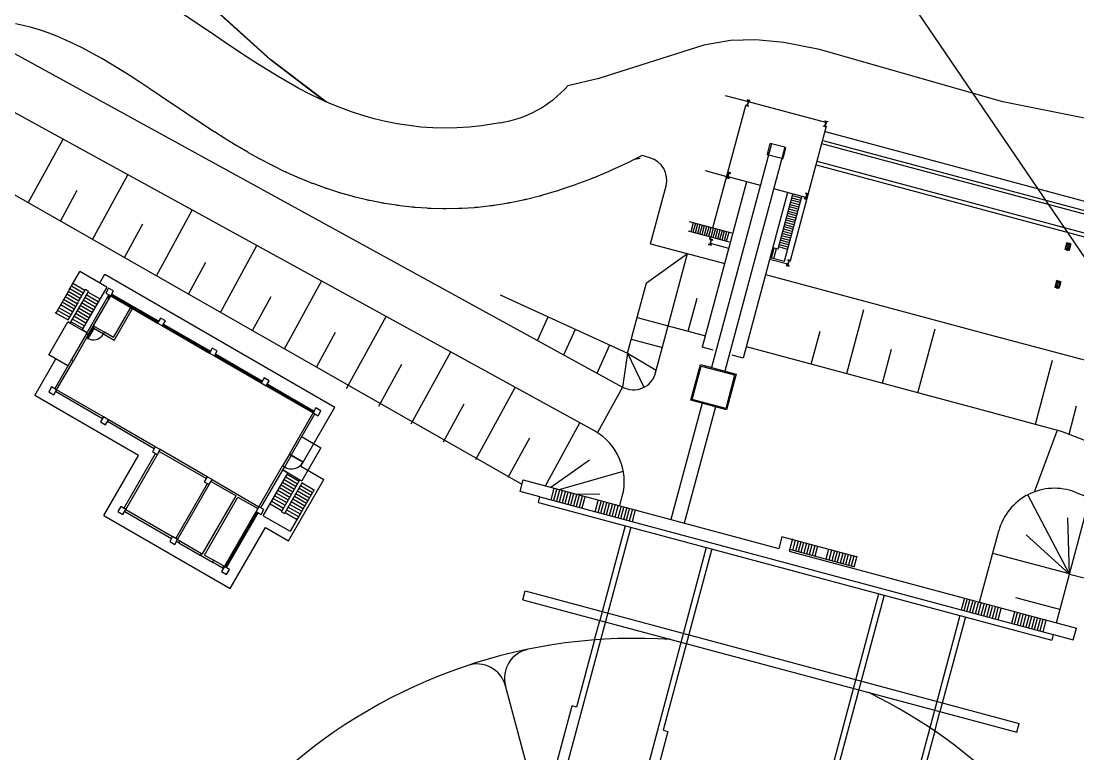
# Model space of a CAD drawing. Header units: millimetres. Extents: x 0 to 42050, y 0 to 29700.
# Drawn here: x 33505 to 34265, y 27804 to 28331 of the extents above; entities that cross this region are included whole.
import ezdxf

# ---------------------------------------------------------------- set-up
doc = ezdxf.new("R2010")
doc.units = ezdxf.units.MM
doc.header["$LTSCALE"] = 50
doc.layers.add('CHAVE', color=8, linetype='Continuous', transparency=0.4)
doc.layers.add('TDM', color=2, linetype='Continuous')
doc.styles.add('TR100', font='simplex.shx')
doc.dimstyles.new('SEG-S-1', dxfattribs={"dimscale": 50, "dimtxt": 2.5, "dimasz": 2.5, "dimexe": 1.5, "dimexo": 1.5, "dimgap": 1, "dimtad": 1, "dimdec": 0, "dimtxsty": 'TR100', "dimcen": 2.5, "dimclrd": 256, "dimclre": 256, "dimclrt": 3, "dimadec": 0, "dimazin": 0, "dimtfac": 1, "dimtdec": 0, "dimtmove": 0, "dimatfit": 3, "dimfxl": 0, "dimarcsym": 0})

# ---------------------------------------------------------------- blocks, each defined once
blk = doc.blocks.new('A$C348914f2')
at = {"layer": 'CHAVE'}
for p, q in [((-7920.56, -869.49), (-7928.14, -864.48)), ((-8089.3, -870.89), (-7612.59, -1132.22)), ((-7912.98, -874.57), (-7920.56, -869.49)), ((-7905.41, -879.68), (-7912.98, -874.57)), ((-7632.72, -1163.7), (-8156.85, -876.38)), ((-7897.84, -884.79), (-7905.41, -879.68)), ((-7890.3, -889.86), (-7897.84, -884.79)), ((-7882.78, -894.84), (-7890.3, -889.86)), ((-7875.29, -899.71), (-7882.78, -894.84)), ((-7867.83, -904.42), (-7875.29, -899.71)), ((-7860.42, -908.95), (-7867.83, -904.42)), ((-7853.02, -913.27), (-7860.42, -908.95)), ((-7845.61, -917.38), (-7853.02, -913.27)), ((-7838.17, -921.26), (-7845.61, -917.38)), ((-7830.66, -924.91), (-7838.17, -921.26)), ((-7823.07, -928.31), (-7830.66, -924.91)), ((-7538.59, -922.49), (-7522.14, -926.89)), ((-7466.11, -941.9), (-7521.84, -926.97)), ((-7684.76, -1202.26), (-8156.42, -933.56)), ((-7815.36, -931.45), (-7823.07, -928.31)), ((-7807.51, -934.33), (-7815.36, -931.45)), ((-7799.5, -936.92), (-7807.51, -934.33)), ((-7547.39, -1017.73), (-7523.79, -929.67)), ((-7791.35, -939.22), (-7799.5, -936.92)), ((-7783.06, -941.21), (-7791.35, -939.22)), ((-7774.66, -942.88), (-7783.06, -941.21)), ((-7766.17, -944.21), (-7774.66, -942.88)), ((-7700.6, -942.19), (-7714.06, -944.34)), ((-7757.6, -945.19), (-7766.17, -944.21)), ((-7748.99, -945.81), (-7757.6, -945.19)), ((-7740.33, -946.05), (-7748.99, -945.81)), ((-7731.65, -945.89), (-7740.33, -946.05)), ((-7722.91, -945.33), (-7731.65, -945.89)), ((-7714.06, -944.34), (-7722.91, -945.33)), ((-7491.5, -1041.26), (-7465.76, -945.21)), ((-7466.63, -948.44), (-6914.97, -1096.26)), ((-8040.25, -999.74), (-8015.2, -954.03)), ((-7505.22, -957.2), (-7548.37, -1118.24)), ((-7507.57, -962.77), (-7506.07, -957.15)), ((-7505.27, -957.36), (-7506.07, -957.15)), ((-7495.62, -959.78), (-7505.22, -957.2)), ((-6888.08, -1112.9), (-7468.99, -957.24)), ((-7468.34, -954.84), (-6869.35, -1115.34)), ((-7495.62, -959.78), (-7538.77, -1120.81)), ((-7508.21, -965.15), (-7507.57, -962.77)), ((-7507.41, -965.37), (-7508.21, -965.15)), ((-7497.81, -967.94), (-7507.41, -965.37)), ((-7497, -968.15), (-7496.37, -965.77)), ((-7496.37, -965.77), (-7494.86, -960.15)), ((-7495.66, -959.94), (-7494.86, -960.15)), ((-7497.81, -967.94), (-7497, -968.15)), ((-7473.06, -972.45), (-6874.07, -1132.95)), ((-6891.51, -1125.7), (-7472.42, -970.05)), ((-7994.17, -1025.99), (-7968.7, -979.52)), ((-7553.06, -976.51), (-7536.61, -980.92)), ((-7513.25, -987.18), (-7536.31, -981)), ((-7523.14, -984.53), (-7555.04, -1103.57)), ((-8017.21, -1012.86), (-8005.02, -990.62)), ((-7493.75, -992.4), (-7525.65, -1111.44)), ((-7480.59, -995.93), (-7503.65, -989.75)), ((-7500.4, -1032.87), (-7489.84, -993.45)), ((-7495.93, -1041.79), (-7483.44, -995.17)), ((-7484.19, -997.98), (-7490.59, -996.26)), ((-7483.76, -996.37), (-7490.16, -994.66)), ((-7485.91, -1004.38), (-7492.31, -1002.66)), ((-7485.48, -1002.78), (-7491.88, -1001.06)), ((-7485.05, -1001.18), (-7491.45, -999.46)), ((-7484.62, -999.58), (-7491.02, -997.86)), ((-7948.09, -1052.24), (-7922.19, -1005.01)), ((-7488.05, -1012.38), (-7494.45, -1010.67)), ((-7487.62, -1010.78), (-7494.03, -1009.07)), ((-7487.19, -1009.18), (-7493.6, -1007.46)), ((-7486.76, -1007.58), (-7493.17, -1005.86)), ((-7486.34, -1005.98), (-7492.74, -1004.26)), ((-7971.13, -1039.12), (-7957.88, -1014.95)), ((-7564.52, -1013.13), (-7534.08, -1021.29)), ((-7563.12, -1020.37), (-7561.4, -1013.97)), ((-7561.52, -1020.8), (-7559.8, -1014.4)), ((-7559.92, -1021.23), (-7558.2, -1014.83)), ((-7558.31, -1021.66), (-7556.6, -1015.26)), ((-7556.71, -1022.09), (-7555, -1015.69)), ((-7555.11, -1022.52), (-7553.4, -1016.12)), ((-7553.51, -1022.95), (-7551.8, -1016.54)), ((-7551.91, -1023.38), (-7550.2, -1016.97)), ((-7550.31, -1023.8), (-7548.6, -1017.4)), ((-7548.71, -1024.23), (-7546.99, -1017.83)), ((-7547.11, -1024.66), (-7545.39, -1018.26)), ((-7545.51, -1025.09), (-7543.79, -1018.69)), ((-7543.91, -1025.52), (-7542.19, -1019.12)), ((-7490.2, -1020.39), (-7496.6, -1018.67)), ((-7489.77, -1018.78), (-7496.17, -1017.07)), ((-7489.34, -1017.18), (-7495.74, -1015.47)), ((-7488.91, -1015.58), (-7495.31, -1013.87)), ((-7488.48, -1013.98), (-7494.88, -1012.27)), ((-7565.11, -1019.84), (-7535.8, -1027.69)), ((-7549.53, -1025.71), (-7549.1, -1024.13)), ((-7542.31, -1025.95), (-7540.59, -1019.55)), ((-7540.71, -1026.38), (-7538.99, -1019.98)), ((-7539.11, -1026.81), (-7537.39, -1020.4)), ((-7537.51, -1027.24), (-7535.79, -1020.83)), ((-7492.34, -1028.39), (-7498.74, -1026.67)), ((-7491.91, -1026.79), (-7498.31, -1025.07)), ((-7491.48, -1025.19), (-7497.89, -1023.47)), ((-7491.05, -1023.59), (-7497.46, -1021.87)), ((-7490.62, -1021.99), (-7497.03, -1020.27)), ((-7902, -1078.5), (-7875.69, -1030.51)), ((-7592.26, -1029.11), (-7538.93, -1043.4)), ((-7536.01, -1032.55), (-7549.18, -1029.02)), ((-7505.13, -1039.32), (-7503.2, -1032.12)), ((-7504.32, -1031.82), (-7500.4, -1032.87)), ((-7503.53, -1039.75), (-7501.6, -1032.55)), ((-7493.63, -1033.19), (-7500.03, -1031.48)), ((-7493.2, -1031.59), (-7499.6, -1029.87)), ((-7492.77, -1029.99), (-7499.17, -1028.27)), ((-7292.77, -1028.45), (-7294.07, -1033.31)), ((-7293.56, -1033.02), (-7294.07, -1033.31)), ((-7291.04, -1034.12), (-7294.07, -1033.31)), ((-7292.47, -1028.96), (-7293.56, -1033.02)), ((-7291.33, -1033.61), (-7293.56, -1033.02)), ((-7293.02, -1032.62), (-7293.05, -1032.72)), ((-7291.63, -1033.11), (-7293.05, -1032.72)), ((-7292.44, -1032.78), (-7293.02, -1032.62)), ((-7289.74, -1029.26), (-7292.77, -1028.45)), ((-7292.47, -1028.96), (-7292.77, -1028.45)), ((-7291.35, -1029.22), (-7292.72, -1034.32)), ((-7290.25, -1029.56), (-7292.47, -1028.96)), ((-7291.55, -1029.85), (-7292.32, -1032.71)), ((-7291.49, -1029.87), (-7292.26, -1032.73)), ((-7292.18, -1029.47), (-7292.21, -1029.57)), ((-7291.62, -1029.73), (-7292.21, -1029.57)), ((-7292.19, -1032.85), (-7291.6, -1033)), ((-7290.75, -1029.85), (-7292.18, -1029.47)), ((-7291.6, -1033), (-7291.63, -1033.11)), ((-7291.37, -1029.79), (-7290.78, -1029.95)), ((-7290.25, -1029.56), (-7291.33, -1033.61)), ((-7291.04, -1034.12), (-7291.33, -1033.61)), ((-7289.74, -1029.26), (-7291.04, -1034.12)), ((-7290.75, -1029.85), (-7290.78, -1029.95)), ((-7289.74, -1029.26), (-7290.25, -1029.56)), ((-7595.29, -1057.25), (-7565.64, -1036.24)), ((-7579.55, -1088.13), (-7565.64, -1036.24)), ((-7493.45, -1043.95), (-7506.62, -1040.42)), ((-7506.25, -1039.02), (-7495.93, -1041.79)), ((-8011.1, -1062.83), (-8003.18, -1049.1)), ((-7983.8, -1060.29), (-8003.18, -1049.1)), ((-7925.04, -1065.37), (-7912.51, -1042.5)), ((-7988.83, -1057.39), (-7985.14, -1051)), ((-7985.14, -1051), (-7819.52, -1146.62)), ((-7855.92, -1104.75), (-7829.19, -1056)), ((-7608.84, -1107.81), (-7595.29, -1057.25)), ((-7509.54, -1051.28), (-7348.65, -1094.39)), ((-7300.06, -1055.67), (-7301.36, -1060.52)), ((-7299.76, -1056.17), (-7300.85, -1060.23)), ((-7297.03, -1056.48), (-7300.06, -1055.67)), ((-7299.76, -1056.17), (-7300.06, -1055.67)), ((-7298.64, -1056.43), (-7300.01, -1061.53)), ((-7297.54, -1056.77), (-7299.76, -1056.17)), ((-7298.84, -1057.06), (-7299.61, -1059.92)), ((-7298.78, -1057.08), (-7299.55, -1059.94)), ((-7299.47, -1056.68), (-7299.5, -1056.78)), ((-7298.91, -1056.94), (-7299.5, -1056.78)), ((-7298.05, -1057.06), (-7299.47, -1056.68)), ((-7298.66, -1057.01), (-7298.07, -1057.16)), ((-7297.54, -1056.77), (-7298.63, -1060.83)), ((-7297.03, -1056.48), (-7298.33, -1061.33)), ((-7298.05, -1057.06), (-7298.07, -1057.16)), ((-7297.03, -1056.48), (-7297.54, -1056.77)), ((-8011.32, -1063.21), (-8020.45, -1079.02)), ((-8002.89, -1068.49), (-8011.5, -1063.52)), ((-8001.77, -1066.56), (-8010.39, -1061.59)), ((-7996.97, -1063.21), (-8010.27, -1086.24)), ((-8000.66, -1064.62), (-8009.27, -1059.65)), ((-7999.54, -1062.68), (-8008.15, -1057.71)), ((-8004.16, -1070.69), (-7999.12, -1061.96)), ((-7983.8, -1060.29), (-8001.49, -1090.93)), ((-7996.97, -1063.21), (-7999.12, -1061.96)), ((-7988.77, -1068.9), (-7997.38, -1063.92)), ((-7982.44, -1061.07), (-7984.51, -1064.66)), ((-7984.51, -1064.66), (-7980.92, -1066.73)), ((-7978.85, -1063.14), (-7982.44, -1061.07)), ((-7980.92, -1066.73), (-7978.85, -1063.14)), ((-7300.85, -1060.23), (-7301.36, -1060.52)), ((-7298.33, -1061.33), (-7301.36, -1060.52)), ((-7298.63, -1060.83), (-7300.85, -1060.23)), ((-7300.32, -1059.84), (-7300.34, -1059.94)), ((-7298.92, -1060.32), (-7300.34, -1059.94)), ((-7299.73, -1059.99), (-7300.32, -1059.84)), ((-7299.48, -1060.06), (-7298.89, -1060.22)), ((-7298.89, -1060.22), (-7298.92, -1060.32)), ((-7298.33, -1061.33), (-7298.63, -1060.83)), ((-8007.37, -1076.24), (-8015.98, -1071.27)), ((-8006.25, -1074.31), (-8014.86, -1069.34)), ((-8005.13, -1072.37), (-8013.74, -1067.4)), ((-8004.01, -1070.43), (-8012.62, -1065.46)), ((-8004.38, -1071.07), (-8011.84, -1083.99)), ((-7993.25, -1076.65), (-8001.86, -1071.68)), ((-7992.13, -1074.71), (-8000.74, -1069.74)), ((-7991.01, -1072.77), (-7999.62, -1067.8)), ((-7989.89, -1070.83), (-7998.5, -1065.86)), ((-7998.44, -1093.93), (-7982.29, -1065.94)), ((-7997.08, -1094.72), (-7980.92, -1066.73)), ((-7982.16, -1068.88), (-7983.53, -1068.1)), ((-7981.6, -1066.34), (-7982.85, -1068.49)), ((-7980.92, -1066.73), (-7947.19, -1086.2)), ((-7980.61, -1066.19), (-7946.88, -1085.67)), ((-7980.45, -1065.91), (-7946.72, -1085.38)), ((-7980.13, -1065.37), (-7946.41, -1084.84)), ((-7878.96, -1091.62), (-7865.46, -1067)), ((-7700.64, -1065.83), (-7608.84, -1107.81)), ((-7565.15, -1091.98), (-7558.79, -1068.26)), ((-8011.84, -1083.99), (-8020.81, -1078.82)), ((-8010.72, -1082.06), (-8019.33, -1077.09)), ((-8009.6, -1080.12), (-8018.22, -1075.15)), ((-8008.49, -1078.18), (-8017.1, -1073.21)), ((-7997.72, -1084.4), (-8006.33, -1079.43)), ((-7996.6, -1082.46), (-8005.21, -1077.49)), ((-7995.48, -1080.52), (-8004.1, -1075.55)), ((-7994.37, -1078.58), (-8002.98, -1073.61)), ((-7979, -1096.55), (-7966.57, -1075.02)), ((-7978.42, -1098.7), (-7965.21, -1075.8)), ((-7451.02, -1122.56), (-7438.69, -1076.54)), ((-8025.38, -1109.09), (-8011.7, -1085.41)), ((-8011.84, -1083.99), (-8011.48, -1084.2)), ((-8010.27, -1086.24), (-8011.7, -1085.41)), ((-7998.07, -1093.29), (-8010.27, -1086.24)), ((-8001.08, -1090.21), (-8009.69, -1085.24)), ((-7999.96, -1088.27), (-8008.57, -1083.3)), ((-7998.84, -1086.33), (-8007.45, -1081.36)), ((-7945.12, -1082.62), (-7947.19, -1086.2)), ((-7947.19, -1086.2), (-7943.61, -1088.27)), ((-7941.54, -1084.69), (-7945.12, -1082.62)), ((-7943.61, -1088.27), (-7941.54, -1084.69)), ((-7943.3, -1087.74), (-7909.57, -1107.21)), ((-7943.13, -1087.45), (-7909.4, -1106.92)), ((-7942.82, -1086.91), (-7909.09, -1106.38)), ((-7811.09, -1133.29), (-7782.69, -1081.49)), ((-7673.79, -1098.67), (-7666.01, -1081.66)), ((-7601.96, -1082.12), (-7579.55, -1088.13)), ((-7998.57, -1094.15), (-8009.09, -1112.37)), ((-7997.08, -1094.72), (-8007.85, -1113.38)), ((-8001.49, -1090.93), (-7997.9, -1093)), ((-7998.44, -1093.93), (-7998.57, -1094.15)), ((-7997.08, -1094.72), (-7998.44, -1093.93)), ((-7997.56, -1097.21), (-7993.42, -1090.04)), ((-7993.2, -1090.16), (-7997.35, -1097.34)), ((-7993.42, -1090.04), (-7994.14, -1089.62)), ((-7993.42, -1090.04), (-7992.63, -1088.67)), ((-7993.42, -1090.04), (-7993.2, -1090.16)), ((-7992.63, -1088.67), (-7993.35, -1088.26)), ((-7986.24, -1094.18), (-7993.2, -1090.16)), ((-7992.63, -1088.67), (-7985.46, -1092.82)), ((-7986.24, -1094.18), (-7985.46, -1092.82)), ((-7978.42, -1098.7), (-7986.24, -1094.18)), ((-7979, -1096.55), (-7985.46, -1092.82)), ((-7943.61, -1088.27), (-7909.88, -1107.75)), ((-7832.88, -1117.88), (-7819.1, -1092.74)), ((-7654.78, -1109.09), (-7646.35, -1090.66)), ((-7588.62, -1121.97), (-7579.55, -1088.13)), ((-7579.55, -1088.13), (-7552.84, -1095.28)), ((-7476.63, -1115.7), (-7470.28, -1091.98)), ((-7399.8, -1136.29), (-7387.47, -1090.27)), ((-7348.65, -1094.39), (-7018.36, -1182.89)), ((-7997.35, -1097.34), (-7997.56, -1097.21)), ((-7630.84, -1122.21), (-7621.59, -1101.98)), ((-7606.15, -1097.77), (-7583.74, -1103.78)), ((-8011.74, -1116.97), (-8025.38, -1109.09)), ((-7907.81, -1104.16), (-7909.88, -1107.75)), ((-7909.88, -1107.75), (-7906.29, -1109.82)), ((-7904.22, -1106.23), (-7907.81, -1104.16)), ((-7906.29, -1109.82), (-7904.22, -1106.23)), ((-7906.29, -1109.82), (-7872.56, -1129.29)), ((-7905.98, -1109.28), (-7872.25, -1128.75)), ((-7905.82, -1108.99), (-7872.09, -1128.46)), ((-7905.5, -1108.45), (-7871.78, -1127.93)), ((-7764.58, -1158.78), (-7736.19, -1106.98)), ((-7608.84, -1107.81), (-7612.59, -1132.22)), ((-7608.84, -1107.81), (-7588.14, -1120.21)), ((-7608.84, -1107.81), (-7597.07, -1132.43)), ((-7547.11, -1105.7), (-7555.04, -1103.57)), ((-7525.65, -1111.44), (-7533.59, -1109.32)), ((-7523.45, -1103.16), (-7362.52, -1146.28)), ((-7425.41, -1129.43), (-7418.85, -1104.94)), ((-8035.6, -1138.4), (-8020.35, -1111.99)), ((-8021.23, -1133.4), (-8009.21, -1112.59)), ((-8019.87, -1134.19), (-8007.85, -1113.38)), ((-8009.21, -1112.59), (-8009.09, -1112.37)), ((-8007.85, -1113.38), (-8009.21, -1112.59)), ((-7787.84, -1146.03), (-7771.29, -1115.84)), ((-7563.24, -1141.7), (-7556.37, -1116.09)), ((-7562.22, -1141.12), (-7555.79, -1117.11)), ((-7556.37, -1116.09), (-7530.76, -1122.96)), ((-7555.79, -1117.11), (-7531.78, -1123.54)), ((-7315.18, -1158.96), (-7302.85, -1112.94)), ((-7870.49, -1125.7), (-7872.56, -1129.29)), ((-7866.91, -1127.77), (-7870.49, -1125.7)), ((-7531.78, -1123.54), (-7538.21, -1147.55)), ((-7530.76, -1122.96), (-7537.62, -1148.57)), ((-8023.45, -1132.11), (-8025.52, -1135.7)), ((-8019.87, -1134.19), (-8023.45, -1132.11)), ((-7872.56, -1129.29), (-7868.98, -1131.36)), ((-7868.98, -1131.36), (-7866.91, -1127.77)), ((-7868.98, -1131.36), (-7835.25, -1150.83)), ((-7868.67, -1130.82), (-7834.94, -1150.29)), ((-7868.5, -1130.54), (-7834.77, -1150.01)), ((-7868.19, -1130), (-7834.46, -1149.47)), ((-7718.08, -1184.27), (-7689.69, -1132.47)), ((-7612.59, -1132.22), (-7630.51, -1164.91)), ((-7960.97, -1181.49), (-8035.6, -1138.4)), ((-8025.52, -1135.7), (-8021.94, -1137.77)), ((-8021.94, -1137.77), (-8019.87, -1134.19)), ((-7986.93, -1155.02), (-8020.65, -1135.55)), ((-7986.14, -1153.66), (-8019.87, -1134.19)), ((-7538.21, -1147.55), (-7562.22, -1141.12)), ((-7844.04, -1189.1), (-7819.52, -1146.62)), ((-7833.18, -1147.24), (-7835.25, -1150.83)), ((-7829.59, -1149.32), (-7833.18, -1147.24)), ((-7741.33, -1171.53), (-7726.36, -1144.21)), ((-7555.23, -1143.85), (-7577.65, -1227.5)), ((-7545.63, -1146.42), (-7568.04, -1230.07)), ((-7537.62, -1148.57), (-7563.24, -1141.7)), ((-7362.52, -1146.28), (-7296.63, -1163.93)), ((-7291.03, -1166.11), (-7285.55, -1145.65)), ((-7986.14, -1153.66), (-7988.21, -1157.25)), ((-7982.55, -1155.73), (-7986.14, -1153.66)), ((-7984.62, -1159.32), (-7982.55, -1155.73)), ((-7948.82, -1175.2), (-7982.55, -1155.73)), ((-7852.32, -1180.4), (-7835.25, -1150.83)), ((-7850.95, -1181.18), (-7833.89, -1151.62)), ((-7835.25, -1150.83), (-7831.66, -1152.9)), ((-7831.66, -1152.9), (-7829.59, -1149.32)), ((-7988.21, -1157.25), (-7984.62, -1159.32)), ((-7949.61, -1176.56), (-7983.34, -1157.09)), ((-7668.03, -1203.28), (-7643.19, -1157.97)), ((-7315.96, -1207.62), (-7299.52, -1163.76)), ((-7296.63, -1163.93), (-7040.07, -1263.9)), ((-7843.19, -1168.14), (-7829.56, -1176.01)), ((-7694.83, -1197.02), (-7679.32, -1168.73)), ((-7948.82, -1175.2), (-7950.89, -1178.79)), ((-7950.89, -1178.79), (-7947.31, -1180.86)), ((-7945.23, -1177.27), (-7948.82, -1175.2)), ((-7947.31, -1180.86), (-7945.23, -1177.27)), ((-7912.29, -1198.11), (-7946.02, -1178.64)), ((-7911.51, -1196.74), (-7945.23, -1177.27)), ((-7829.56, -1176.01), (-7843.23, -1199.69)), ((-7985.83, -1224.54), (-7960.97, -1181.49)), ((-7971.46, -1219.54), (-7948.67, -1180.07)), ((-7970.09, -1220.33), (-7947.31, -1180.86)), ((-7852.32, -1180.4), (-7857.29, -1189.01)), ((-7851.08, -1181.4), (-7855.93, -1189.8)), ((-7850.95, -1181.18), (-7852.32, -1180.4)), ((-7850.95, -1181.18), (-7851.08, -1181.4)), ((-7851.08, -1181.4), (-7842.47, -1186.37)), ((-7842.34, -1186.16), (-7850.95, -1181.18)), ((-7842.47, -1186.37), (-7842.34, -1186.16)), ((-7663.99, -1204.36), (-7636.29, -1184.65)), ((-7874.19, -1218.29), (-7857.29, -1189.01)), ((-7872.83, -1219.07), (-7855.93, -1189.8)), ((-7871.13, -1224.82), (-7853.44, -1194.17)), ((-7855.93, -1189.8), (-7857.29, -1189.01)), ((-7853.44, -1194.17), (-7857.03, -1192.1)), ((-7856.86, -1191.82), (-7844.67, -1198.86)), ((-7844.04, -1189.1), (-7827.47, -1198.67)), ((-7658.15, -1205.93), (-7611.86, -1192.72)), ((-7934.14, -1241.08), (-7911.35, -1201.62)), ((-7911.51, -1196.74), (-7913.58, -1200.33)), ((-7913.58, -1200.33), (-7909.99, -1202.4)), ((-7907.92, -1198.82), (-7911.51, -1196.74)), ((-7909.99, -1202.4), (-7907.92, -1198.82)), ((-7908.71, -1200.18), (-7890.7, -1210.58)), ((-7907.92, -1198.82), (-7874.19, -1218.29)), ((-7857.96, -1221.89), (-7844.67, -1198.86)), ((-7857.21, -1200.7), (-7848.6, -1205.68)), ((-7856.09, -1198.77), (-7847.48, -1203.74)), ((-7854.98, -1196.83), (-7846.36, -1201.8)), ((-7853.86, -1194.89), (-7845.25, -1199.86)), ((-7853.02, -1242.93), (-7827.47, -1198.67)), ((-7850.56, -1214.03), (-7843.09, -1201.11)), ((-7844.67, -1198.86), (-7843.23, -1199.69)), ((-7843.09, -1201.11), (-7843.45, -1200.9)), ((-7843.09, -1201.11), (-7834.12, -1206.29)), ((-7686.15, -1207.44), (-7683.9, -1199.03)), ((-7683.9, -1199.03), (-7499.93, -1248.33)), ((-7932.78, -1241.87), (-7909.99, -1202.4)), ((-7861.69, -1208.45), (-7853.08, -1213.43)), ((-7860.57, -1206.52), (-7851.96, -1211.49)), ((-7859.45, -1204.58), (-7850.84, -1209.55)), ((-7858.33, -1202.64), (-7849.72, -1207.61)), ((-7847.57, -1208.86), (-7838.96, -1213.83)), ((-7846.45, -1206.92), (-7837.84, -1211.89)), ((-7845.33, -1204.98), (-7836.72, -1209.95)), ((-7844.21, -1203.04), (-7835.6, -1208.02)), ((-7843.61, -1221.89), (-7834.48, -1206.08)), ((-7671.97, -1211.23), (-7686.15, -1207.44)), ((-7661.94, -1204.91), (-7664.19, -1213.32)), ((-7660, -1205.86), (-7662.14, -1213.87)), ((-7657.95, -1206.41), (-7660.09, -1214.42)), ((-7655.9, -1206.96), (-7658.04, -1214.97)), ((-7653.85, -1207.51), (-7656, -1215.51)), ((-7651.8, -1208.06), (-7653.95, -1216.06)), ((-7649.75, -1208.61), (-7651.9, -1216.61)), ((-7647.7, -1209.16), (-7649.85, -1217.16)), ((-7645.42, -1209.34), (-7628.79, -1209.07)), ((-7286.55, -1207.88), (-7071.37, -1291.72)), ((-7914.77, -1252.27), (-7890.7, -1210.58)), ((-7913.4, -1253.06), (-7889.33, -1211.36)), ((-7889.33, -1211.36), (-7874.98, -1219.65)), ((-7866.16, -1216.2), (-7857.55, -1221.18)), ((-7865.04, -1214.27), (-7856.43, -1219.24)), ((-7863.92, -1212.33), (-7855.31, -1217.3)), ((-7862.81, -1210.39), (-7854.19, -1215.36)), ((-7850.77, -1214.41), (-7855.81, -1223.14)), ((-7852.04, -1216.61), (-7843.43, -1221.58)), ((-7850.92, -1214.67), (-7842.31, -1219.64)), ((-7849.8, -1212.73), (-7841.19, -1217.7)), ((-7848.69, -1210.79), (-7840.07, -1215.77)), ((-7673.04, -1215.24), (-7671.97, -1211.23)), ((-7673.04, -1215.24), (-7303.44, -1314.27)), ((-7671.97, -1211.23), (-7302.37, -1310.27)), ((-7645.66, -1209.71), (-7647.8, -1217.71)), ((-7643.61, -1210.26), (-7645.75, -1218.26)), ((-7641.56, -1210.81), (-7643.7, -1218.81)), ((-7639.51, -1211.35), (-7641.65, -1219.36)), ((-7632.1, -1221.92), (-7629.95, -1213.91)), ((-7630.05, -1222.47), (-7627.9, -1214.46)), ((-7628, -1223.02), (-7625.86, -1215.01)), ((-7625.95, -1223.57), (-7623.81, -1215.56)), ((-7623.9, -1224.11), (-7621.76, -1216.11)), ((-7621.85, -1224.66), (-7619.71, -1216.66)), ((-7619.8, -1225.21), (-7617.66, -1217.21)), ((-7614.46, -1217.64), (-7612.62, -1210.75)), ((-7290.72, -1266.73), (-7320.79, -1209.77)), ((-7290.72, -1266.73), (-7276.05, -1211.97)), ((-7985.83, -1224.54), (-7894.83, -1277.08)), ((-7973.68, -1218.26), (-7975.75, -1221.84)), ((-7975.75, -1221.84), (-7972.16, -1223.92)), ((-7970.09, -1220.33), (-7973.68, -1218.26)), ((-7972.16, -1223.92), (-7970.09, -1220.33)), ((-7970.88, -1221.69), (-7937.15, -1241.16)), ((-7970.09, -1220.33), (-7936.37, -1239.8)), ((-7899.05, -1261.34), (-7876.26, -1221.87)), ((-7898.51, -1261.65), (-7875.73, -1222.19)), ((-7898.22, -1261.82), (-7875.44, -1222.35)), ((-7897.69, -1262.13), (-7874.9, -1222.66)), ((-7874.19, -1218.29), (-7876.26, -1221.87)), ((-7876.26, -1221.87), (-7872.68, -1223.95)), ((-7870.6, -1220.36), (-7874.19, -1218.29)), ((-7872.68, -1223.95), (-7870.6, -1220.36)), ((-7871.13, -1224.82), (-7851.76, -1236)), ((-7857.96, -1221.89), (-7855.81, -1223.14)), ((-7855.4, -1222.42), (-7846.79, -1227.39)), ((-7854.28, -1220.48), (-7845.67, -1225.45)), ((-7853.16, -1218.54), (-7844.55, -1223.52)), ((-7843.83, -1222.27), (-7851.76, -1236)), ((-7617.76, -1225.76), (-7615.61, -1217.76)), ((-7615.71, -1226.31), (-7613.56, -1218.31)), ((-7613.66, -1226.86), (-7611.51, -1218.86)), ((-7611.61, -1227.41), (-7609.46, -1219.4)), ((-7609.56, -1227.96), (-7607.42, -1219.95)), ((-7607.51, -1228.51), (-7605.37, -1220.5)), ((-7603.26, -1220.64), (-7605.51, -1229.04)), ((-7610.59, -1231.97), (-7628.85, -1300.11)), ((-7290.74, -1266.72), (-7291.84, -1226.29)), ((-7936.37, -1239.8), (-7938.44, -1243.39)), ((-7932.78, -1241.87), (-7936.37, -1239.8)), ((-7894.83, -1277.08), (-7869.59, -1233.36)), ((-7869.59, -1233.36), (-7853.02, -1242.93)), ((-7606.58, -1233.04), (-7816.81, -2017.62)), ((-7497.68, -1239.92), (-7499.93, -1248.33)), ((-7443.93, -1254.32), (-7497.68, -1239.92)), ((-7355.36, -1287.06), (-7341.61, -1235.76)), ((-7290.74, -1266.81), (-7321.94, -1238.48)), ((-7938.44, -1243.39), (-7934.85, -1245.46)), ((-7934.85, -1245.46), (-7932.78, -1241.87)), ((-7933.56, -1243.23), (-7932.06, -1244.1)), ((-7932.78, -1241.87), (-7931.27, -1242.74)), ((-7931.27, -1242.74), (-7932.06, -1244.1)), ((-7932.06, -1244.1), (-7931.84, -1244.23)), ((-7931.84, -1244.23), (-7916.49, -1253.09)), ((-7931.27, -1242.74), (-7915.48, -1251.86)), ((-7552.16, -1247.63), (-7740.88, -1951.94)), ((-7490.17, -1241.5), (-7492.53, -1250.31)), ((-7488.09, -1242.49), (-7490.02, -1249.69)), ((-7486.09, -1243.03), (-7488.02, -1250.23)), ((-7484.09, -1243.56), (-7486.02, -1250.77)), ((-7482.08, -1244.1), (-7484.01, -1251.3)), ((-7480.08, -1244.64), (-7482.01, -1251.84)), ((-7478.08, -1245.17), (-7480.01, -1252.38)), ((-7476.08, -1245.71), (-7478.01, -1252.91)), ((-7474.08, -1246.24), (-7476.01, -1253.45)), ((-7472.08, -1246.78), (-7474.01, -1253.98)), ((-7916.27, -1253.22), (-7916.49, -1253.09)), ((-7915.48, -1251.86), (-7916.27, -1253.22)), ((-7916.27, -1253.22), (-7907.73, -1258.15)), ((-7915.48, -1251.86), (-7914.77, -1252.27)), ((-7913.4, -1253.06), (-7906.94, -1256.79)), ((-7548.16, -1248.7), (-7583.11, -1379.15)), ((-7492.53, -1250.31), (-7285.71, -1305.73)), ((-7445.86, -1261.53), (-7492.01, -1249.16)), ((-7464.08, -1248.93), (-7466.01, -1256.13)), ((-7461.92, -1249.5), (-7463.85, -1256.71)), ((-7459.93, -1250.03), (-7461.86, -1257.24)), ((-7457.93, -1250.57), (-7459.86, -1257.77)), ((-7455.93, -1251.11), (-7457.86, -1258.31)), ((-7453.93, -1251.64), (-7455.86, -1258.85)), ((-7451.93, -1252.18), (-7453.86, -1259.38)), ((-7449.93, -1252.72), (-7451.86, -1259.92)), ((-7447.93, -1253.25), (-7449.86, -1260.46)), ((-7445.93, -1253.79), (-7447.86, -1260.99)), ((-7443.82, -1253.92), (-7445.96, -1261.93)), ((-7290.74, -1266.68), (-7345.97, -1251.88)), ((-7906.94, -1256.79), (-7907.73, -1258.15)), ((-7900.77, -1262.17), (-7907.73, -1258.15)), ((-7899.77, -1260.93), (-7906.94, -1256.79)), ((-7899.05, -1261.34), (-7901.12, -1264.93)), ((-7900.55, -1262.29), (-7900.77, -1262.17)), ((-7899.77, -1260.93), (-7900.55, -1262.29)), ((-7900.55, -1262.29), (-7899.84, -1262.71)), ((-7899.77, -1260.93), (-7899.05, -1261.34)), ((-7895.46, -1263.41), (-7899.05, -1261.34)), ((-7901.12, -1264.93), (-7897.53, -1267)), ((-7897.53, -1267), (-7895.46, -1263.41)), ((-7300.12, -1301.87), (-7290.7, -1266.73)), ((-7290.7, -1266.73), (-7072.04, -1322.59)), ((-7684.18, -1285.28), (-7682.47, -1278.88)), ((-7684.18, -1285.28), (-7328.59, -1380.56)), ((-7682.47, -1278.88), (-7326.87, -1374.16)), ((-7424.1, -1281.94), (-7612.82, -1986.26)), ((-7428.1, -1280.87), (-7463.06, -1411.32)), ((-7366.35, -1284.12), (-7368.6, -1292.52)), ((-7366.6, -1293.06), (-7364.46, -1285.05)), ((-7364.55, -1293.61), (-7362.41, -1285.6)), ((-7297.61, -1292.29), (-7329.37, -1283.78)), ((-7362.5, -1294.16), (-7360.36, -1286.15)), ((-7360.45, -1294.71), (-7358.31, -1286.7)), ((-7358.4, -1295.25), (-7356.26, -1287.25)), ((-7356.36, -1295.8), (-7354.21, -1287.8)), ((-7354.31, -1296.35), (-7352.16, -1288.35)), ((-7352.26, -1296.9), (-7350.11, -1288.9)), ((-7350.21, -1297.45), (-7348.06, -1289.45)), ((-7348.16, -1298), (-7346.02, -1290)), ((-7346.11, -1298.55), (-7343.97, -1290.54)), ((-7344.06, -1299.1), (-7341.92, -1291.09)), ((-7342.01, -1299.65), (-7339.87, -1291.64)), ((-7632.6, -1314.1), (-7628.85, -1300.11)), ((-7369.67, -1296.52), (-7579.99, -2081.42)), ((-7365.67, -1297.6), (-7383.92, -1365.73)), ((-7330.31, -1294.2), (-7332.46, -1302.21)), ((-7328.26, -1294.75), (-7330.41, -1302.76)), ((-7326.22, -1295.3), (-7328.36, -1303.3)), ((-7324.17, -1295.85), (-7326.31, -1303.85)), ((-7322.12, -1296.4), (-7324.26, -1304.4)), ((-7320.07, -1296.95), (-7322.21, -1304.95)), ((-7318.02, -1297.5), (-7320.16, -1305.5)), ((-7315.97, -1298.05), (-7318.12, -1306.05)), ((-7313.92, -1298.6), (-7316.07, -1306.6)), ((-7311.87, -1299.14), (-7314.02, -1307.15)), ((-7309.82, -1299.69), (-7311.97, -1307.7)), ((-7307.67, -1299.84), (-7309.92, -1308.25)), ((-7287.96, -1314.13), (-7285.71, -1305.73)), ((-7632.6, -1314.1), (-7645.54, -1362.42)), ((-7303.21, -1314.33), (-7302.14, -1310.33)), ((-7302.14, -1310.33), (-7287.96, -1314.13)), ((-7610.55, -1668.3), (-7696.74, -1347.14)), ((-7804.44, -1942.63), (-7648.74, -1361.57)), ((-7645.54, -1362.42), (-7648.74, -1361.57)), ((-7387.68, -1379.73), (-7383.92, -1365.73)), ((-7328.59, -1380.56), (-7326.87, -1374.16)), ((-7579.91, -1380.01), (-7735.61, -1961.08)), ((-7583.11, -1379.15), (-7579.91, -1380.01)), ((-7387.68, -1379.73), (-7400.62, -1428.05))]:
    blk.add_line(p, q, dxfattribs=at)
at = {"layer": 'CHAVE', "flags": 128}
for points in [[(-7825.63, -927.43), (-7827.02, -926.59), (-7865.81, -896.93), (-7935.63, -833.83)], [(-7825.4, -927.27), (-7826.78, -926.43), (-7865.58, -896.76), (-7935.41, -833.65), (-7964.75, -809.8), (-8002.87, -784.08), (-8019.86, -774.92), (-8037.88, -767.42), (-8050.4, -763.85), (-8067.34, -761.33), (-8117.72, -760.03), (-8145.86, -756.36), (-8167.71, -750.8), (-8243.67, -725.45), (-8283.48, -714.09), (-8317.56, -707.8), (-8398.02, -699.19), (-8449, -688.76), (-8476.92, -680.18)], [(-6920.27, -997.95), (-6922.94, -996.05), (-6954.63, -979.38), (-6983.43, -967.65), (-7005.48, -960.51), (-7033.68, -954.35), (-7060.94, -951.14), (-7109.24, -948.86), (-7205.03, -947.43), (-7237.71, -945.1), (-7269.19, -940.94), (-7338.79, -927.03), (-7470.69, -889.47), (-7496.46, -884.39), (-7516.39, -882.41), (-7534.67, -882.99), (-7553.85, -886.43), (-7629.64, -910.39), (-7651.85, -915.56)], [(-7599.87, -967.87), (-7603.75, -968.5)]]:
    blk.add_lwpolyline(points, dxfattribs=at)
blk.add_lwpolyline([(-7592.26, -1029.11), (-7581.12, -987.57, 0.414213), (-7592.84, -967.27), (-7598.39, -965.78), (-7606.39, -969.83, -0.008789), (-7608.23, -970.72), (-7620.34, -976.33, -0.009369), (-7622.33, -977.21), (-7633.54, -981.9, -0.00932), (-7635.54, -982.69), (-7646.09, -986.65, -0.008809), (-7648.02, -987.34), (-7658.14, -990.73, -0.00929), (-7660.19, -991.38), (-7669.97, -994.26, -0.010064), (-7672.22, -994.87), (-7681.69, -997.25, -0.010747), (-7684.12, -997.81), (-7693.34, -999.71, -0.011289), (-7695.91, -1000.18), (-7704.92, -1001.62, -0.011647), (-7707.6, -1001.98), (-7716.45, -1002.97, -0.011783), (-7719.18, -1003.21), (-7727.92, -1003.77, -0.011673), (-7730.63, -1003.89), (-7739.3, -1004.04, -0.011341), (-7741.94, -1004.03), (-7750.59, -1003.79, -0.010977), (-7753.13, -1003.66), (-7761.75, -1003.04, -0.010655), (-7764.21, -1002.81), (-7772.77, -1001.83, -0.010367), (-7775.16, -1001.51), (-7783.65, -1000.18, -0.010116), (-7785.96, -999.77), (-7794.36, -998.1, -0.009904), (-7796.6, -997.61), (-7804.89, -995.62, -0.009733), (-7807.08, -995.05), (-7815.23, -992.75, -0.009606), (-7817.37, -992.1), (-7825.38, -989.51, -0.00946), (-7827.45, -988.79), (-7835.3, -985.92, -0.009049), (-7837.26, -985.16), (-7844.97, -982.02, -0.008485), (-7846.78, -981.25), (-7854.37, -977.85, -0.00784), (-7856.02, -977.08), (-7863.52, -973.43, -0.007131), (-7865, -972.69), (-7872.44, -968.8, -0.006376), (-7873.75, -968.1), (-7881.15, -963.99, -0.005592), (-7882.28, -963.35), (-7889.68, -959.03, -0.004795), (-7890.63, -958.46), (-7898.05, -953.93, -0.003977), (-7898.83, -953.45), (-7906.29, -948.73, -0.003102), (-7906.89, -948.34), (-7914.38, -943.48, -0.00226), (-7914.82, -943.19), (-7922.34, -938.2, -0.001463), (-7922.62, -938.02), (-7930.17, -932.95, -0.000695), (-7930.3, -932.86), (-7937.86, -927.76), (-7945.35, -922.7), (-7952.7, -917.77), (-7959.91, -913.01), (-7966.96, -908.44), (-7973.89, -904.07), (-7980.7, -899.91), (-7987.4, -895.98), (-7994, -892.28), (-8000.53, -888.82), (-8006.98, -885.61), (-8013.37, -882.65), (-8019.71, -879.95), (-8025.96, -877.53), (-8032.09, -875.41), (-8038.08, -873.61), (-8043.9, -872.13), (-8049.53, -870.99)], format="xyb", dxfattribs=at)
for points in [[(-7520.8, -926.5), (-7520.72, -926.2), (-7522.72, -925.66), (-7522.8, -925.96), (-7521.95, -926.19), (-7522.86, -929.59), (-7523.71, -929.37), (-7523.79, -929.67), (-7521.79, -930.2), (-7521.71, -929.9), (-7522.56, -929.67), (-7521.65, -926.27)], [(-7465.68, -944.91), (-7465.76, -945.21), (-7467.77, -944.68), (-7467.68, -944.38), (-7466.83, -944.61), (-7465.92, -941.2), (-7466.77, -940.98), (-7466.69, -940.68), (-7464.69, -941.21), (-7464.77, -941.51), (-7465.62, -941.29), (-7466.53, -944.69)], [(-7534.74, -978.52), (-7534.66, -978.22), (-7536.66, -977.69), (-7536.74, -977.99), (-7535.89, -978.22), (-7536.8, -981.62), (-7537.65, -981.39), (-7537.73, -981.69), (-7535.73, -982.23), (-7535.65, -981.93), (-7536.5, -981.7), (-7535.59, -978.3)], [(-7478.71, -993.54), (-7478.63, -993.24), (-7480.63, -992.7), (-7480.71, -993), (-7479.86, -993.23), (-7480.77, -996.63), (-7481.62, -996.4), (-7481.71, -996.7), (-7479.7, -997.24), (-7479.62, -996.94), (-7480.47, -996.71), (-7479.56, -993.31)], [(-7547.61, -1026.55), (-7547.53, -1026.25), (-7549.53, -1025.71), (-7549.61, -1026.01), (-7548.76, -1026.24), (-7549.67, -1029.64), (-7550.52, -1029.41), (-7550.6, -1029.71), (-7548.6, -1030.25), (-7548.52, -1029.95), (-7549.37, -1029.72), (-7548.46, -1026.32)], [(-7491.58, -1041.56), (-7491.5, -1041.26), (-7493.5, -1040.72), (-7493.58, -1041.02), (-7492.73, -1041.25), (-7493.64, -1044.65), (-7494.49, -1044.42), (-7494.57, -1044.72), (-7492.57, -1045.26), (-7492.49, -1044.96), (-7493.34, -1044.73), (-7492.43, -1041.33)]]:
    blk.add_lwpolyline(points, close=True, dxfattribs=at)
at = {"layer": 'CHAVE'}
for centre, radius, start, end in [((-7713.65, -860.36), 82.86, 279.06053, 318.23546), ((-7292.41, -1032.68), 0.0994, 254.99997, 344.99994), ((-7292.16, -1032.75), 0.0994, 164.99994, 254.99997), ((-7291.65, -1029.82), 0.0994, 344.99994, 74.99997), ((-7291.39, -1029.89), 0.0994, 74.99997, 164.99994), ((-7298.94, -1057.04), 0.0994, 344.99994, 74.99997), ((-7298.69, -1057.1), 0.0994, 74.99997, 164.99994), ((-7299.71, -1059.9), 0.0994, 254.99997, 344.99994), ((-7299.45, -1059.96), 0.0994, 164.99994, 254.99997), ((-7604.62, -1117.68), 16.57, 241.26839, 344.99994), ((-7652.64, -1200.03), 41.43, 344.99994, 61.26839), ((-7301.59, -1246.48), 41.43, 68.71132, 164.99983), ((-7603.4, -1694.97), 381.99, 86.11358, 177.32501), ((-7676.25, -1341.64), 21.22, 101.64986, 195.02205), ((-7717.24, -1352.64), 21.22, 15.02205, 108.39449), ((-7603.4, -1694.97), 381.99, 270.12959, 63.88627)]:
    blk.add_arc(centre, radius, start, end, dxfattribs=at)
for centre, major_axis, ratio, start_param, end_param in [((-7982.54, -1067.95), (-0.311, -0.538), 0.673453, 3.141593, 6.283185), ((-7981.91, -1066.88), (0.311, 0.538), 0.673453, 3.141593, 6.283185), ((-7993.42, -1090.04), (4.13, 7.19), 1, 3.1394, 4.710196), ((-7850.95, -1181.18), (4.98, 8.61), 1, 3.142749, 4.713545)]:
    blk.add_ellipse(centre, major_axis=major_axis, ratio=ratio, start_param=start_param, end_param=end_param, dxfattribs=at)
at = {"layer": 'TDM'}
blk.add_leader([(-6987.28, -1469.01), (-7608.1, -556.58), (-6564.45, -556.58)], dimstyle='SEG-S-1', override={"dimgap": 1, "dimtad": 0}, dxfattribs=at)

msp = doc.modelspace()

# ---------------------------------------------------------------- block references
msp.add_blockref('A$C348914f2', (41550, 29200))

doc.saveas('drawing.dxf')
